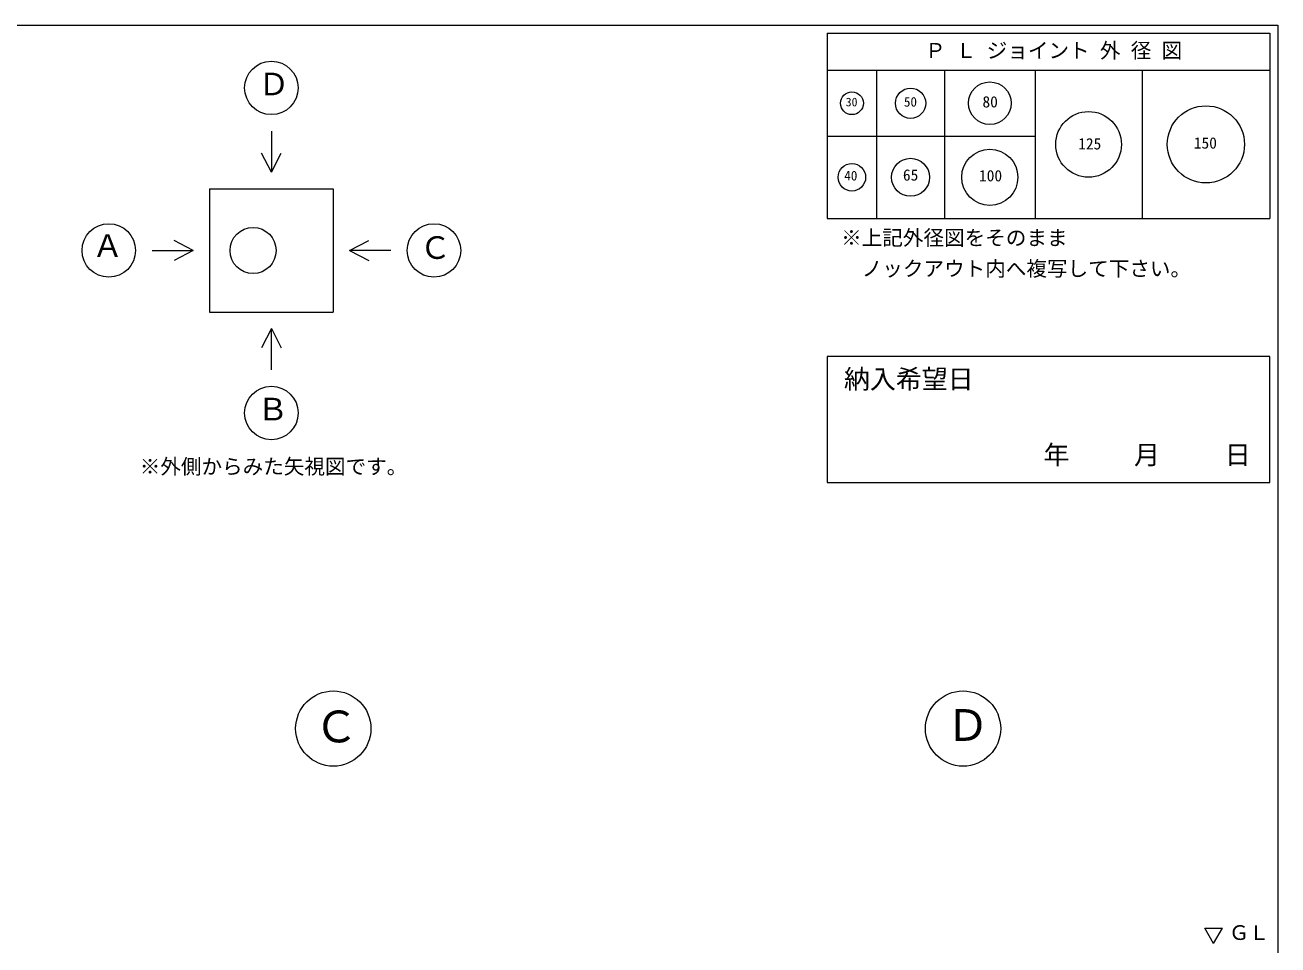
# Model space of a CAD drawing. Units: millimetres, scale not verified. Extents: x -6420 to 6420, y -3045 to 3045.
# Drawn here: x 2361 to 6420, y 64 to 3045 of the extents above; entities that cross this region are included whole.
import ezdxf
from ezdxf.enums import TextEntityAlignment as Align

# ---------------------------------------------------------------- set-up
doc = ezdxf.new("R2010")
doc.units = ezdxf.units.MM
doc.header["$LTSCALE"] = 20
for name, color, linetype, lineweight in [('0-2_waku', 7, 'Continuous', 18), ('0-3_gaikei', 7, 'Continuous', 18), ('0-5_sunpou', 7, 'Continuous', 5), ('0-D_文字１', 7, 'Continuous', 18)]:
    doc.layers.add(name, color=color, linetype=linetype, lineweight=lineweight)
doc.styles.add('ＭＳ ゴシック', font='')
doc.styles.get('ＭＳ ゴシック').set_extended_font_data('MS Gothic')

msp = doc.modelspace()

# ---------------------------------------------------------------- linework, layer by layer
at = {"layer": '0-2_waku'}
for p, q in [((-1740.14, 3045.13), (6419.86, 3045.13)), ((6419.86, 3045.13), (6419.86, -2654.87)), ((4959.86, 3018.46), (4959.86, 2418.46)), ((4959.86, 3018.46), (6393.19, 3018.46)), ((4959.86, 3018.46), (6393.19, 3018.46)), ((4959.86, 3018.46), (6393.19, 3018.46)), ((4959.86, 3018.46), (4959.86, 2418.46)), ((4959.86, 3018.46), (6393.19, 3018.46)), ((4959.86, 3018.46), (6393.19, 3018.46)), ((4959.86, 3018.46), (6393.19, 3018.46)), ((6393.19, 3018.46), (6393.19, 2418.46)), ((6393.19, 3018.46), (6393.19, 2418.46)), ((4959.86, 2898.46), (6393.19, 2898.46)), ((5119.86, 2898.46), (5119.86, 2418.46)), ((5339.86, 2898.46), (5339.86, 2418.46)), ((5633.19, 2898.46), (5633.19, 2418.46)), ((5979.86, 2898.46), (5979.86, 2418.46)), ((4959.86, 2685.13), (5633.19, 2685.13)), ((4959.86, 2418.46), (6393.19, 2418.46)), ((4959.86, 2418.46), (6393.19, 2418.46))]:
    msp.add_line(p, q, dxfattribs=at)
at = {"layer": '0-3_gaikei'}
for p, q in [((3159.34, 2701.42), (3159.34, 2568.09)), ((3159.34, 2568.09), (3127.17, 2629.93)), ((3159.34, 2568.09), (3191.51, 2629.93)), ((2959.34, 2514.76), (3359.34, 2514.76)), ((2959.34, 2514.76), (2959.34, 2114.76)), ((3359.34, 2514.76), (3359.34, 2114.76)), ((2772.67, 2314.76), (2906, 2314.76)), ((2906, 2314.76), (2844.17, 2346.93)), ((2906, 2314.76), (2844.17, 2282.59)), ((3412.67, 2314.76), (3474.51, 2346.93)), ((2959.34, 2114.76), (3359.34, 2114.76)), ((3159.34, 2061.42), (3127.17, 1999.59)), ((3159.34, 2061.42), (3191.51, 1999.59)), ((3159.34, 1928.09), (3159.34, 2061.42))]:
    msp.add_line(p, q, dxfattribs=at)
msp.add_lwpolyline([(3546, 2314.76), (3412.67, 2314.76), (3474.51, 2282.59)], dxfattribs=at)
for centre, radius in [((3159.34, 2841.42), 86.67), ((2632.67, 2314.76), 86.67), ((3686, 2314.76), 86.67), ((3100.01, 2314.76), 74.67), ((3159.34, 1788.09), 86.67), ((3359.86, 765.46), 121.88), ((5399.86, 765.46), 121.88)]:
    msp.add_circle(centre, radius, dxfattribs=at)
at = {"layer": '0-5_sunpou', "lineweight": 18}
msp.add_lwpolyline([(4959.86, 1971.41), (4959.86, 1562.46), (6393.19, 1562.46), (6393.19, 1971.41)], close=True, dxfattribs=at)
for centre, radius in [((5486.52, 2791.8), 69), ((5039.86, 2791.8), 37), ((5229.86, 2791.8), 49), ((5806.52, 2658.46), 106.5), ((6186.52, 2658.46), 125), ((5486.52, 2551.8), 91), ((5229.86, 2551.8), 61.5), ((5039.86, 2551.8), 44.5)]:
    msp.add_circle(centre, radius, dxfattribs=at)
at = {"layer": '0-D_文字１'}
for p, q in [((6183.15, 119.18), (6240.02, 119.18)), ((6211.59, 68.59), (6183.15, 119.18)), ((6211.59, 68.59), (6240.02, 119.18))]:
    msp.add_line(p, q, dxfattribs=at)

# ---------------------------------------------------------------- texts
at = {"layer": '0-5_sunpou', "style": 'ＭＳ ゴシック'}
for s, height, p in [('30', 28.04, (5019.81, 2773.26)), ('50', 31.16, (5208.27, 2771.45)), ('80', 36.66, (5462.7, 2767.11)), ('150', 36.66, (6147.34, 2633.69)), ('125', 36.66, (5772.8, 2631.04)), ('40', 31.16, (5015.13, 2532.2)), ('65', 36.66, (5205.08, 2530.07)), ('100', 36.66, (5451.58, 2527.62)), ('納入希望日', 61.58, (5013.99, 1848.77))]:
    msp.add_text(s, height=height, dxfattribs=at).set_placement(p, align=Align.BOTTOM_LEFT)
at = {"layer": '0-D_文字１', "style": 'ＭＳ ゴシック'}
for s, height, p in [('Ｐ Ｌ ジョイント 外 径 図', 48.88, (5276.69, 2923.56)), ('Ｄ', 73.31, (3117.29, 2795.37)), ('Ａ', 73.31, (2579.03, 2272.01)), ('Ｃ', 73.31, (3640.3, 2265.4)), ('※上記外径図をそのまま', 48.88, (5004.91, 2316.87)), ('\u3000ノックアウト内へ複写して下さい。', 48.88, (5004.91, 2216.87)), ('Ｂ', 73.31, (3113.63, 1742.03)), ('\u3000\u3000\u3000年     月     日', 61.58, (5408.57, 1603.22)), ('※外側からみた矢視図です。', 48.88, (2732.94, 1575.6)), ('Ｃ', 103.1, (3298.56, 689.84)), ('Ｄ', 103.1, (5344.36, 694.49)), ('ＧＬ', 47.65, (6261.3, 66.36))]:
    msp.add_text(s, height=height, dxfattribs=at).set_placement(p, align=Align.BOTTOM_LEFT)

doc.saveas('drawing.dxf')
